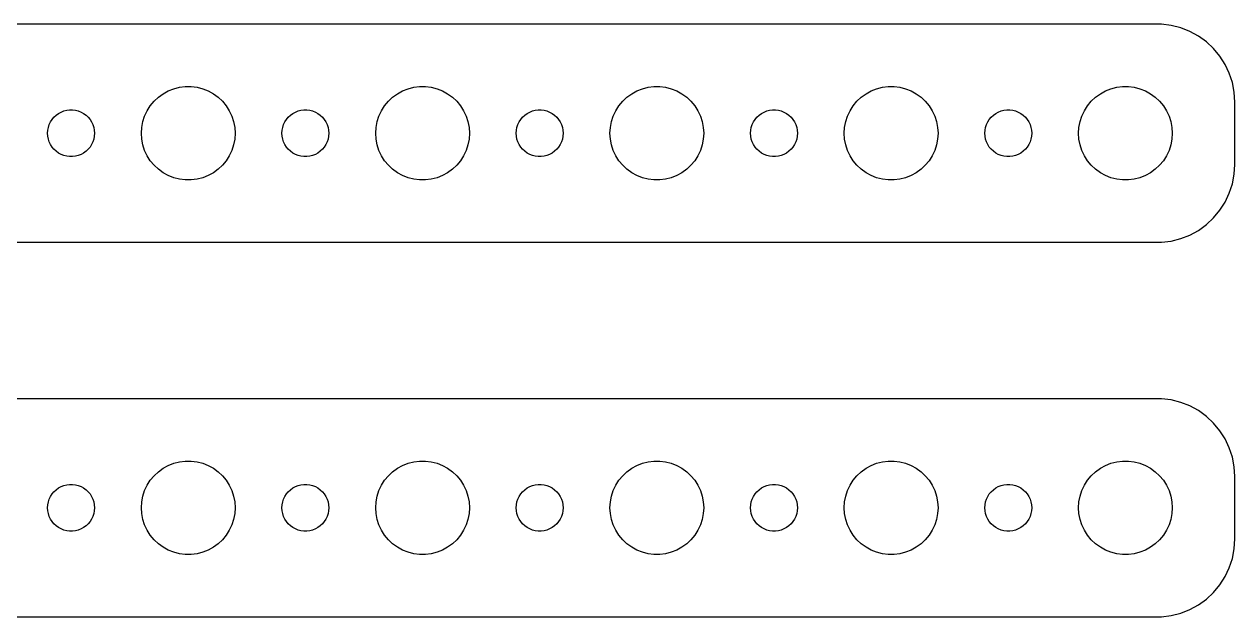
# Model space of a CAD drawing. Header units: metres. Extents: x -150 to 150, y 17 to 55.
# Drawn here: x 72 to 149.5, y 17 to 55 of the extents above; entities that cross this region are included whole.
import ezdxf

# ---------------------------------------------------------------- set-up
doc = ezdxf.new("R2010")
doc.units = ezdxf.units.M

msp = doc.modelspace()

# ---------------------------------------------------------------- linework, layer by layer
for p, q in [((144.814, 54.9901), (-144.814, 54.9901)), ((145.437, 54.9114), (144.814, 54.9901)), ((146.045, 54.7553), (145.437, 54.9114)), ((146.629, 54.5241), (146.045, 54.7553)), ((147.179, 54.2216), (146.629, 54.5241)), ((147.687, 53.8526), (147.179, 54.2216)), ((148.145, 53.4227), (147.687, 53.8526)), ((148.545, 52.9389), (148.145, 53.4227)), ((148.882, 52.4088), (148.545, 52.9389)), ((149.149, 51.8406), (148.882, 52.4088)), ((149.343, 51.2434), (149.149, 51.8406)), ((149.461, 50.6267), (149.343, 51.2434)), ((80.5877, 50.3115), (80.8925, 50.533)), ((80.8925, 50.533), (81.2227, 50.7145)), ((81.2227, 50.7145), (81.573, 50.8532)), ((81.573, 50.8532), (81.9379, 50.9469)), ((81.9379, 50.9469), (82.3116, 50.9941)), ((82.3116, 50.9941), (82.6884, 50.9941)), ((82.6884, 50.9941), (83.0621, 50.9469)), ((83.0621, 50.9469), (83.427, 50.8532)), ((83.427, 50.8532), (83.7773, 50.7145)), ((83.7773, 50.7145), (84.1075, 50.533)), ((84.1075, 50.533), (84.4123, 50.3115)), ((95.5877, 50.3115), (95.8925, 50.533)), ((95.8925, 50.533), (96.2227, 50.7145)), ((96.2227, 50.7145), (96.573, 50.8532)), ((96.573, 50.8532), (96.9379, 50.9469)), ((96.9379, 50.9469), (97.3116, 50.9941)), ((97.3116, 50.9941), (97.6884, 50.9941)), ((97.6884, 50.9941), (98.0621, 50.9469)), ((98.0621, 50.9469), (98.427, 50.8532)), ((98.427, 50.8532), (98.7773, 50.7145)), ((98.7773, 50.7145), (99.1075, 50.533)), ((99.1075, 50.533), (99.4123, 50.3115)), ((110.588, 50.3115), (110.893, 50.533)), ((110.893, 50.533), (111.223, 50.7145)), ((111.223, 50.7145), (111.573, 50.8532)), ((111.573, 50.8532), (111.938, 50.9469)), ((111.938, 50.9469), (112.312, 50.9941)), ((112.312, 50.9941), (112.688, 50.9941)), ((112.688, 50.9941), (113.062, 50.9469)), ((113.062, 50.9469), (113.427, 50.8532)), ((113.427, 50.8532), (113.777, 50.7145)), ((113.777, 50.7145), (114.107, 50.533)), ((114.107, 50.533), (114.412, 50.3115)), ((125.588, 50.3115), (125.893, 50.533)), ((125.893, 50.533), (126.223, 50.7145)), ((126.223, 50.7145), (126.573, 50.8532)), ((126.573, 50.8532), (126.938, 50.9469)), ((126.938, 50.9469), (127.312, 50.9941)), ((127.312, 50.9941), (127.688, 50.9941)), ((127.688, 50.9941), (128.062, 50.9469)), ((128.062, 50.9469), (128.427, 50.8532)), ((128.427, 50.8532), (128.777, 50.7145)), ((128.777, 50.7145), (129.107, 50.533)), ((129.107, 50.533), (129.412, 50.3115)), ((140.588, 50.3115), (140.893, 50.533)), ((140.893, 50.533), (141.223, 50.7145)), ((141.223, 50.7145), (141.573, 50.8532)), ((141.573, 50.8532), (141.938, 50.9469)), ((141.938, 50.9469), (142.312, 50.9941)), ((142.312, 50.9941), (142.688, 50.9941)), ((142.688, 50.9941), (143.062, 50.9469)), ((143.062, 50.9469), (143.427, 50.8532)), ((143.427, 50.8532), (143.777, 50.7145)), ((143.777, 50.7145), (144.107, 50.533)), ((144.107, 50.533), (144.412, 50.3115)), ((149.5, 50), (149.461, 50.6267)), ((79.8711, 49.4453), (80.073, 49.7634)), ((80.073, 49.7634), (80.3131, 50.0536)), ((80.3131, 50.0536), (80.5877, 50.3115)), ((84.4123, 50.3115), (84.6869, 50.0536)), ((84.6869, 50.0536), (84.927, 49.7634)), ((84.927, 49.7634), (85.1289, 49.4453)), ((94.8711, 49.4453), (95.073, 49.7634)), ((95.073, 49.7634), (95.3131, 50.0536)), ((95.3131, 50.0536), (95.5877, 50.3115)), ((99.4123, 50.3115), (99.6869, 50.0536)), ((99.6869, 50.0536), (99.927, 49.7634)), ((99.927, 49.7634), (100.129, 49.4453)), ((109.871, 49.4453), (110.073, 49.7634)), ((110.073, 49.7634), (110.313, 50.0536)), ((110.313, 50.0536), (110.588, 50.3115)), ((114.412, 50.3115), (114.687, 50.0536)), ((114.687, 50.0536), (114.927, 49.7634)), ((114.927, 49.7634), (115.129, 49.4453)), ((124.871, 49.4453), (125.073, 49.7634)), ((125.073, 49.7634), (125.313, 50.0536)), ((125.313, 50.0536), (125.588, 50.3115)), ((129.412, 50.3115), (129.687, 50.0536)), ((129.687, 50.0536), (129.927, 49.7634)), ((129.927, 49.7634), (130.129, 49.4453)), ((139.871, 49.4453), (140.073, 49.7634)), ((140.073, 49.7634), (140.313, 50.0536)), ((140.313, 50.0536), (140.588, 50.3115)), ((144.412, 50.3115), (144.687, 50.0536)), ((144.687, 50.0536), (144.927, 49.7634)), ((144.927, 49.7634), (145.129, 49.4453)), ((149.5, 46), (149.5, 50)), ((73.6855, 48.7226), (73.7865, 48.8817)), ((73.7865, 48.8817), (73.9065, 49.0268)), ((73.9065, 49.0268), (74.0439, 49.1558)), ((74.0439, 49.1558), (74.1963, 49.2665)), ((74.1963, 49.2665), (74.3613, 49.3572)), ((74.3613, 49.3572), (74.5365, 49.4266)), ((74.5365, 49.4266), (74.7189, 49.4734)), ((74.7189, 49.4734), (74.9058, 49.497)), ((74.9058, 49.497), (75.0942, 49.497)), ((75.0942, 49.497), (75.2811, 49.4734)), ((75.2811, 49.4734), (75.4635, 49.4266)), ((75.4635, 49.4266), (75.6387, 49.3572)), ((75.6387, 49.3572), (75.8037, 49.2665)), ((75.8037, 49.2665), (75.9561, 49.1558)), ((75.9561, 49.1558), (76.0934, 49.0268)), ((76.0934, 49.0268), (76.2135, 48.8817)), ((76.2135, 48.8817), (76.3145, 48.7226)), ((79.5943, 48.7461), (79.7107, 49.1044)), ((79.7107, 49.1044), (79.8711, 49.4453)), ((85.1289, 49.4453), (85.2893, 49.1044)), ((85.2893, 49.1044), (85.4057, 48.7461)), ((88.6855, 48.7226), (88.7865, 48.8817)), ((88.7865, 48.8817), (88.9065, 49.0268)), ((88.9065, 49.0268), (89.0439, 49.1558)), ((89.0439, 49.1558), (89.1963, 49.2665)), ((89.1963, 49.2665), (89.3613, 49.3572)), ((89.3613, 49.3572), (89.5365, 49.4266)), ((89.5365, 49.4266), (89.7189, 49.4734)), ((89.7189, 49.4734), (89.9058, 49.497)), ((89.9058, 49.497), (90.0942, 49.497)), ((90.0942, 49.497), (90.2811, 49.4734)), ((90.2811, 49.4734), (90.4635, 49.4266)), ((90.4635, 49.4266), (90.6387, 49.3572)), ((90.6387, 49.3572), (90.8037, 49.2665)), ((90.8037, 49.2665), (90.9561, 49.1558)), ((90.9561, 49.1558), (91.0934, 49.0268)), ((91.0934, 49.0268), (91.2135, 48.8817)), ((91.2135, 48.8817), (91.3145, 48.7226)), ((94.5943, 48.7461), (94.7107, 49.1044)), ((94.7107, 49.1044), (94.8711, 49.4453)), ((100.129, 49.4453), (100.289, 49.1044)), ((100.289, 49.1044), (100.406, 48.7461)), ((103.686, 48.7226), (103.786, 48.8817)), ((103.786, 48.8817), (103.907, 49.0268)), ((103.907, 49.0268), (104.044, 49.1558)), ((104.044, 49.1558), (104.196, 49.2665)), ((104.196, 49.2665), (104.361, 49.3572)), ((104.361, 49.3572), (104.536, 49.4266)), ((104.536, 49.4266), (104.719, 49.4734)), ((104.719, 49.4734), (104.906, 49.497)), ((104.906, 49.497), (105.094, 49.497)), ((105.094, 49.497), (105.281, 49.4734)), ((105.281, 49.4734), (105.464, 49.4266)), ((105.464, 49.4266), (105.639, 49.3572)), ((105.639, 49.3572), (105.804, 49.2665)), ((105.804, 49.2665), (105.956, 49.1558)), ((105.956, 49.1558), (106.093, 49.0268)), ((106.093, 49.0268), (106.214, 48.8817)), ((106.214, 48.8817), (106.314, 48.7226)), ((109.594, 48.7461), (109.711, 49.1044)), ((109.711, 49.1044), (109.871, 49.4453)), ((115.129, 49.4453), (115.289, 49.1044)), ((115.289, 49.1044), (115.406, 48.7461)), ((118.686, 48.7226), (118.786, 48.8817)), ((118.786, 48.8817), (118.907, 49.0268)), ((118.907, 49.0268), (119.044, 49.1558)), ((119.044, 49.1558), (119.196, 49.2665)), ((119.196, 49.2665), (119.361, 49.3572)), ((119.361, 49.3572), (119.536, 49.4266)), ((119.536, 49.4266), (119.719, 49.4734)), ((119.719, 49.4734), (119.906, 49.497)), ((119.906, 49.497), (120.094, 49.497)), ((120.094, 49.497), (120.281, 49.4734)), ((120.281, 49.4734), (120.464, 49.4266)), ((120.464, 49.4266), (120.639, 49.3572)), ((120.639, 49.3572), (120.804, 49.2665)), ((120.804, 49.2665), (120.956, 49.1558)), ((120.956, 49.1558), (121.093, 49.0268)), ((121.093, 49.0268), (121.214, 48.8817)), ((121.214, 48.8817), (121.314, 48.7226)), ((124.594, 48.7461), (124.711, 49.1044)), ((124.711, 49.1044), (124.871, 49.4453)), ((130.129, 49.4453), (130.289, 49.1044)), ((130.289, 49.1044), (130.406, 48.7461)), ((133.686, 48.7226), (133.786, 48.8817)), ((133.786, 48.8817), (133.907, 49.0268)), ((133.907, 49.0268), (134.044, 49.1558)), ((134.044, 49.1558), (134.196, 49.2665)), ((134.196, 49.2665), (134.361, 49.3572)), ((134.361, 49.3572), (134.536, 49.4266)), ((134.536, 49.4266), (134.719, 49.4734)), ((134.719, 49.4734), (134.906, 49.497)), ((134.906, 49.497), (135.094, 49.497)), ((135.094, 49.497), (135.281, 49.4734)), ((135.281, 49.4734), (135.464, 49.4266)), ((135.464, 49.4266), (135.639, 49.3572)), ((135.639, 49.3572), (135.804, 49.2665)), ((135.804, 49.2665), (135.956, 49.1558)), ((135.956, 49.1558), (136.093, 49.0268)), ((136.093, 49.0268), (136.214, 48.8817)), ((136.214, 48.8817), (136.314, 48.7226)), ((139.594, 48.7461), (139.711, 49.1044)), ((139.711, 49.1044), (139.871, 49.4453)), ((145.129, 49.4453), (145.289, 49.1044)), ((145.289, 49.1044), (145.406, 48.7461)), ((73.5, 48), (73.5118, 48.188)), ((73.5118, 48.188), (73.5471, 48.373)), ((73.5471, 48.373), (73.6053, 48.5522)), ((73.6053, 48.5522), (73.6855, 48.7226)), ((76.3145, 48.7226), (76.3947, 48.5522)), ((76.3947, 48.5522), (76.4529, 48.373)), ((76.4529, 48.373), (76.4882, 48.188)), ((76.4882, 48.188), (76.5, 48)), ((79.5, 48), (79.5237, 48.376)), ((79.5237, 48.376), (79.5943, 48.7461)), ((85.4057, 48.7461), (85.4763, 48.376)), ((85.4763, 48.376), (85.5, 48)), ((88.5, 48), (88.5118, 48.188)), ((88.5118, 48.188), (88.5471, 48.373)), ((88.5471, 48.373), (88.6053, 48.5522)), ((88.6053, 48.5522), (88.6855, 48.7226)), ((91.3145, 48.7226), (91.3947, 48.5522)), ((91.3947, 48.5522), (91.4529, 48.373)), ((91.4529, 48.373), (91.4882, 48.188)), ((91.4882, 48.188), (91.5, 48)), ((94.5, 48), (94.5237, 48.376)), ((94.5237, 48.376), (94.5943, 48.7461)), ((100.406, 48.7461), (100.476, 48.376)), ((100.476, 48.376), (100.5, 48)), ((103.5, 48), (103.512, 48.188)), ((103.512, 48.188), (103.547, 48.373)), ((103.547, 48.373), (103.605, 48.5522)), ((103.605, 48.5522), (103.686, 48.7226)), ((106.314, 48.7226), (106.395, 48.5522)), ((106.395, 48.5522), (106.453, 48.373)), ((106.453, 48.373), (106.488, 48.188)), ((106.488, 48.188), (106.5, 48)), ((109.5, 48), (109.524, 48.376)), ((109.524, 48.376), (109.594, 48.7461)), ((115.406, 48.7461), (115.476, 48.376)), ((115.476, 48.376), (115.5, 48)), ((118.5, 48), (118.512, 48.188)), ((118.512, 48.188), (118.547, 48.373)), ((118.547, 48.373), (118.605, 48.5522)), ((118.605, 48.5522), (118.686, 48.7226)), ((121.314, 48.7226), (121.395, 48.5522)), ((121.395, 48.5522), (121.453, 48.373)), ((121.453, 48.373), (121.488, 48.188)), ((121.488, 48.188), (121.5, 48)), ((124.5, 48), (124.524, 48.376)), ((124.524, 48.376), (124.594, 48.7461)), ((130.406, 48.7461), (130.476, 48.376)), ((130.476, 48.376), (130.5, 48)), ((133.5, 48), (133.512, 48.188)), ((133.512, 48.188), (133.547, 48.373)), ((133.547, 48.373), (133.605, 48.5522)), ((133.605, 48.5522), (133.686, 48.7226)), ((136.314, 48.7226), (136.395, 48.5522)), ((136.395, 48.5522), (136.453, 48.373)), ((136.453, 48.373), (136.488, 48.188)), ((136.488, 48.188), (136.5, 48)), ((139.5, 48), (139.524, 48.376)), ((139.524, 48.376), (139.594, 48.7461)), ((145.406, 48.7461), (145.476, 48.376)), ((145.476, 48.376), (145.5, 48)), ((73.5118, 47.812), (73.5, 48)), ((73.5471, 47.627), (73.5118, 47.812)), ((73.6053, 47.4478), (73.5471, 47.627)), ((73.6855, 47.2774), (73.6053, 47.4478)), ((73.7865, 47.1183), (73.6855, 47.2774)), ((76.3145, 47.2774), (76.2135, 47.1183)), ((76.3947, 47.4478), (76.3145, 47.2774)), ((76.4529, 47.627), (76.3947, 47.4478)), ((76.4882, 47.812), (76.4529, 47.627)), ((76.5, 48), (76.4882, 47.812)), ((79.5237, 47.624), (79.5, 48)), ((79.5943, 47.2539), (79.5237, 47.624)), ((85.4763, 47.624), (85.4057, 47.2539)), ((85.5, 48), (85.4763, 47.624)), ((88.5118, 47.812), (88.5, 48)), ((88.5471, 47.627), (88.5118, 47.812)), ((88.6053, 47.4478), (88.5471, 47.627)), ((88.6855, 47.2774), (88.6053, 47.4478)), ((88.7865, 47.1183), (88.6855, 47.2774)), ((91.3145, 47.2774), (91.2135, 47.1183)), ((91.3947, 47.4478), (91.3145, 47.2774)), ((91.4529, 47.627), (91.3947, 47.4478)), ((91.4882, 47.812), (91.4529, 47.627)), ((91.5, 48), (91.4882, 47.812)), ((94.5237, 47.624), (94.5, 48)), ((94.5943, 47.2539), (94.5237, 47.624)), ((100.476, 47.624), (100.406, 47.2539)), ((100.5, 48), (100.476, 47.624)), ((103.512, 47.812), (103.5, 48)), ((103.547, 47.627), (103.512, 47.812)), ((103.605, 47.4478), (103.547, 47.627)), ((103.686, 47.2774), (103.605, 47.4478)), ((103.786, 47.1183), (103.686, 47.2774)), ((106.314, 47.2774), (106.214, 47.1183)), ((106.395, 47.4478), (106.314, 47.2774)), ((106.453, 47.627), (106.395, 47.4478)), ((106.488, 47.812), (106.453, 47.627)), ((106.5, 48), (106.488, 47.812)), ((109.524, 47.624), (109.5, 48)), ((109.594, 47.2539), (109.524, 47.624)), ((115.476, 47.624), (115.406, 47.2539)), ((115.5, 48), (115.476, 47.624)), ((118.512, 47.812), (118.5, 48)), ((118.547, 47.627), (118.512, 47.812)), ((118.605, 47.4478), (118.547, 47.627)), ((118.686, 47.2774), (118.605, 47.4478)), ((118.786, 47.1183), (118.686, 47.2774)), ((121.314, 47.2774), (121.214, 47.1183)), ((121.395, 47.4478), (121.314, 47.2774)), ((121.453, 47.627), (121.395, 47.4478)), ((121.488, 47.812), (121.453, 47.627)), ((121.5, 48), (121.488, 47.812)), ((124.524, 47.624), (124.5, 48)), ((124.594, 47.2539), (124.524, 47.624)), ((130.476, 47.624), (130.406, 47.2539)), ((130.5, 48), (130.476, 47.624)), ((133.512, 47.812), (133.5, 48)), ((133.547, 47.627), (133.512, 47.812)), ((133.605, 47.4478), (133.547, 47.627)), ((133.686, 47.2774), (133.605, 47.4478)), ((133.786, 47.1183), (133.686, 47.2774)), ((136.314, 47.2774), (136.214, 47.1183)), ((136.395, 47.4478), (136.314, 47.2774)), ((136.453, 47.627), (136.395, 47.4478)), ((136.488, 47.812), (136.453, 47.627)), ((136.5, 48), (136.488, 47.812)), ((139.524, 47.624), (139.5, 48)), ((139.594, 47.2539), (139.524, 47.624)), ((145.476, 47.624), (145.406, 47.2539)), ((145.5, 48), (145.476, 47.624)), ((73.9065, 46.9732), (73.7865, 47.1183)), ((74.0439, 46.8442), (73.9065, 46.9732)), ((74.1963, 46.7335), (74.0439, 46.8442)), ((74.3613, 46.6428), (74.1963, 46.7335)), ((74.5365, 46.5734), (74.3613, 46.6428)), ((74.7189, 46.5266), (74.5365, 46.5734)), ((74.9058, 46.503), (74.7189, 46.5266)), ((75.0942, 46.503), (74.9058, 46.503)), ((75.2811, 46.5266), (75.0942, 46.503)), ((75.4635, 46.5734), (75.2811, 46.5266)), ((75.6387, 46.6428), (75.4635, 46.5734)), ((75.8037, 46.7335), (75.6387, 46.6428)), ((75.9561, 46.8442), (75.8037, 46.7335)), ((76.0934, 46.9732), (75.9561, 46.8442)), ((76.2135, 47.1183), (76.0934, 46.9732)), ((79.7107, 46.8956), (79.5943, 47.2539)), ((79.8711, 46.5547), (79.7107, 46.8956)), ((80.073, 46.2366), (79.8711, 46.5547)), ((85.1289, 46.5547), (84.927, 46.2366)), ((85.2893, 46.8956), (85.1289, 46.5547)), ((85.4057, 47.2539), (85.2893, 46.8956)), ((88.9065, 46.9732), (88.7865, 47.1183)), ((89.0439, 46.8442), (88.9065, 46.9732)), ((89.1963, 46.7335), (89.0439, 46.8442)), ((89.3613, 46.6428), (89.1963, 46.7335)), ((89.5365, 46.5734), (89.3613, 46.6428)), ((89.7189, 46.5266), (89.5365, 46.5734)), ((89.9058, 46.503), (89.7189, 46.5266)), ((90.0942, 46.503), (89.9058, 46.503)), ((90.2811, 46.5266), (90.0942, 46.503)), ((90.4635, 46.5734), (90.2811, 46.5266)), ((90.6387, 46.6428), (90.4635, 46.5734)), ((90.8037, 46.7335), (90.6387, 46.6428)), ((90.9561, 46.8442), (90.8037, 46.7335)), ((91.0934, 46.9732), (90.9561, 46.8442)), ((91.2135, 47.1183), (91.0934, 46.9732)), ((94.7107, 46.8956), (94.5943, 47.2539)), ((94.8711, 46.5547), (94.7107, 46.8956)), ((95.073, 46.2366), (94.8711, 46.5547)), ((100.129, 46.5547), (99.927, 46.2366)), ((100.289, 46.8956), (100.129, 46.5547)), ((100.406, 47.2539), (100.289, 46.8956)), ((103.907, 46.9732), (103.786, 47.1183)), ((104.044, 46.8442), (103.907, 46.9732)), ((104.196, 46.7335), (104.044, 46.8442)), ((104.361, 46.6428), (104.196, 46.7335)), ((104.536, 46.5734), (104.361, 46.6428)), ((104.719, 46.5266), (104.536, 46.5734)), ((104.906, 46.503), (104.719, 46.5266)), ((105.094, 46.503), (104.906, 46.503)), ((105.281, 46.5266), (105.094, 46.503)), ((105.464, 46.5734), (105.281, 46.5266)), ((105.639, 46.6428), (105.464, 46.5734)), ((105.804, 46.7335), (105.639, 46.6428)), ((105.956, 46.8442), (105.804, 46.7335)), ((106.093, 46.9732), (105.956, 46.8442)), ((106.214, 47.1183), (106.093, 46.9732)), ((109.711, 46.8956), (109.594, 47.2539)), ((109.871, 46.5547), (109.711, 46.8956)), ((110.073, 46.2366), (109.871, 46.5547)), ((115.129, 46.5547), (114.927, 46.2366)), ((115.289, 46.8956), (115.129, 46.5547)), ((115.406, 47.2539), (115.289, 46.8956)), ((118.907, 46.9732), (118.786, 47.1183)), ((119.044, 46.8442), (118.907, 46.9732)), ((119.196, 46.7335), (119.044, 46.8442)), ((119.361, 46.6428), (119.196, 46.7335)), ((119.536, 46.5734), (119.361, 46.6428)), ((119.719, 46.5266), (119.536, 46.5734)), ((119.906, 46.503), (119.719, 46.5266)), ((120.094, 46.503), (119.906, 46.503)), ((120.281, 46.5266), (120.094, 46.503)), ((120.464, 46.5734), (120.281, 46.5266)), ((120.639, 46.6428), (120.464, 46.5734)), ((120.804, 46.7335), (120.639, 46.6428)), ((120.956, 46.8442), (120.804, 46.7335)), ((121.093, 46.9732), (120.956, 46.8442)), ((121.214, 47.1183), (121.093, 46.9732)), ((124.711, 46.8956), (124.594, 47.2539)), ((124.871, 46.5547), (124.711, 46.8956)), ((125.073, 46.2366), (124.871, 46.5547)), ((130.129, 46.5547), (129.927, 46.2366)), ((130.289, 46.8956), (130.129, 46.5547)), ((130.406, 47.2539), (130.289, 46.8956)), ((133.907, 46.9732), (133.786, 47.1183)), ((134.044, 46.8442), (133.907, 46.9732)), ((134.196, 46.7335), (134.044, 46.8442)), ((134.361, 46.6428), (134.196, 46.7335)), ((134.536, 46.5734), (134.361, 46.6428)), ((134.719, 46.5266), (134.536, 46.5734)), ((134.906, 46.503), (134.719, 46.5266)), ((135.094, 46.503), (134.906, 46.503)), ((135.281, 46.5266), (135.094, 46.503)), ((135.464, 46.5734), (135.281, 46.5266)), ((135.639, 46.6428), (135.464, 46.5734)), ((135.804, 46.7335), (135.639, 46.6428)), ((135.956, 46.8442), (135.804, 46.7335)), ((136.093, 46.9732), (135.956, 46.8442)), ((136.214, 47.1183), (136.093, 46.9732)), ((139.711, 46.8956), (139.594, 47.2539)), ((139.871, 46.5547), (139.711, 46.8956)), ((140.073, 46.2366), (139.871, 46.5547)), ((145.129, 46.5547), (144.927, 46.2366)), ((145.289, 46.8956), (145.129, 46.5547)), ((145.406, 47.2539), (145.289, 46.8956)), ((80.3131, 45.9464), (80.073, 46.2366)), ((80.5877, 45.6885), (80.3131, 45.9464)), ((84.6869, 45.9464), (84.4123, 45.6885)), ((84.927, 46.2366), (84.6869, 45.9464)), ((95.3131, 45.9464), (95.073, 46.2366)), ((95.5877, 45.6885), (95.3131, 45.9464)), ((99.6869, 45.9464), (99.4123, 45.6885)), ((99.927, 46.2366), (99.6869, 45.9464)), ((110.313, 45.9464), (110.073, 46.2366)), ((110.588, 45.6885), (110.313, 45.9464)), ((114.687, 45.9464), (114.412, 45.6885)), ((114.927, 46.2366), (114.687, 45.9464)), ((125.313, 45.9464), (125.073, 46.2366)), ((125.588, 45.6885), (125.313, 45.9464)), ((129.687, 45.9464), (129.412, 45.6885)), ((129.927, 46.2366), (129.687, 45.9464)), ((140.313, 45.9464), (140.073, 46.2366)), ((140.588, 45.6885), (140.313, 45.9464)), ((144.687, 45.9464), (144.412, 45.6885)), ((144.927, 46.2366), (144.687, 45.9464)), ((149.461, 45.3733), (149.5, 46)), ((80.8925, 45.467), (80.5877, 45.6885)), ((81.2227, 45.2855), (80.8925, 45.467)), ((81.573, 45.1468), (81.2227, 45.2855)), ((81.9379, 45.0531), (81.573, 45.1468)), ((82.3116, 45.0059), (81.9379, 45.0531)), ((82.6884, 45.0059), (82.3116, 45.0059)), ((83.0621, 45.0531), (82.6884, 45.0059)), ((83.427, 45.1468), (83.0621, 45.0531)), ((83.7773, 45.2855), (83.427, 45.1468)), ((84.1075, 45.467), (83.7773, 45.2855)), ((84.4123, 45.6885), (84.1075, 45.467)), ((95.8925, 45.467), (95.5877, 45.6885)), ((96.2227, 45.2855), (95.8925, 45.467)), ((96.573, 45.1468), (96.2227, 45.2855)), ((96.9379, 45.0531), (96.573, 45.1468)), ((97.3116, 45.0059), (96.9379, 45.0531)), ((97.6884, 45.0059), (97.3116, 45.0059)), ((98.0621, 45.0531), (97.6884, 45.0059)), ((98.427, 45.1468), (98.0621, 45.0531)), ((98.7773, 45.2855), (98.427, 45.1468)), ((99.1075, 45.467), (98.7773, 45.2855)), ((99.4123, 45.6885), (99.1075, 45.467)), ((110.893, 45.467), (110.588, 45.6885)), ((111.223, 45.2855), (110.893, 45.467)), ((111.573, 45.1468), (111.223, 45.2855)), ((111.938, 45.0531), (111.573, 45.1468)), ((112.312, 45.0059), (111.938, 45.0531)), ((112.688, 45.0059), (112.312, 45.0059)), ((113.062, 45.0531), (112.688, 45.0059)), ((113.427, 45.1468), (113.062, 45.0531)), ((113.777, 45.2855), (113.427, 45.1468)), ((114.107, 45.467), (113.777, 45.2855)), ((114.412, 45.6885), (114.107, 45.467)), ((125.893, 45.467), (125.588, 45.6885)), ((126.223, 45.2855), (125.893, 45.467)), ((126.573, 45.1468), (126.223, 45.2855)), ((126.938, 45.0531), (126.573, 45.1468)), ((127.312, 45.0059), (126.938, 45.0531)), ((127.688, 45.0059), (127.312, 45.0059)), ((128.062, 45.0531), (127.688, 45.0059)), ((128.427, 45.1468), (128.062, 45.0531)), ((128.777, 45.2855), (128.427, 45.1468)), ((129.107, 45.467), (128.777, 45.2855)), ((129.412, 45.6885), (129.107, 45.467)), ((140.893, 45.467), (140.588, 45.6885)), ((141.223, 45.2855), (140.893, 45.467)), ((141.573, 45.1468), (141.223, 45.2855)), ((141.938, 45.0531), (141.573, 45.1468)), ((142.312, 45.0059), (141.938, 45.0531)), ((142.688, 45.0059), (142.312, 45.0059)), ((143.062, 45.0531), (142.688, 45.0059)), ((143.427, 45.1468), (143.062, 45.0531)), ((143.777, 45.2855), (143.427, 45.1468)), ((144.107, 45.467), (143.777, 45.2855)), ((144.412, 45.6885), (144.107, 45.467)), ((149.343, 44.7566), (149.461, 45.3733)), ((149.149, 44.1594), (149.343, 44.7566)), ((148.545, 43.0611), (148.882, 43.5912)), ((148.882, 43.5912), (149.149, 44.1594)), ((148.145, 42.5773), (148.545, 43.0611)), ((147.179, 41.7784), (147.687, 42.1474)), ((147.687, 42.1474), (148.145, 42.5773)), ((144.814, 41.0099), (145.437, 41.0886)), ((145.437, 41.0886), (146.045, 41.2447)), ((146.045, 41.2447), (146.629, 41.4759)), ((146.629, 41.4759), (147.179, 41.7784)), ((-144.814, 41.0099), (144.814, 41.0099)), ((144.814, 30.9901), (-144.814, 30.9901)), ((145.437, 30.9114), (144.814, 30.9901)), ((146.045, 30.7553), (145.437, 30.9114)), ((146.629, 30.5241), (146.045, 30.7553)), ((147.179, 30.2216), (146.629, 30.5241)), ((147.687, 29.8526), (147.179, 30.2216)), ((148.145, 29.4227), (147.687, 29.8526)), ((148.545, 28.9389), (148.145, 29.4227)), ((148.882, 28.4088), (148.545, 28.9389)), ((149.149, 27.8406), (148.882, 28.4088)), ((149.343, 27.2434), (149.149, 27.8406)), ((149.461, 26.6267), (149.343, 27.2434)), ((80.5877, 26.3115), (80.8925, 26.533)), ((80.8925, 26.533), (81.2227, 26.7145)), ((81.2227, 26.7145), (81.573, 26.8532)), ((81.573, 26.8532), (81.9379, 26.9469)), ((81.9379, 26.9469), (82.3116, 26.9941)), ((82.3116, 26.9941), (82.6884, 26.9941)), ((82.6884, 26.9941), (83.0621, 26.9469)), ((83.0621, 26.9469), (83.427, 26.8532)), ((83.427, 26.8532), (83.7773, 26.7145)), ((83.7773, 26.7145), (84.1075, 26.533)), ((84.1075, 26.533), (84.4123, 26.3115)), ((95.5877, 26.3115), (95.8925, 26.533)), ((95.8925, 26.533), (96.2227, 26.7145)), ((96.2227, 26.7145), (96.573, 26.8532)), ((96.573, 26.8532), (96.9379, 26.9469)), ((96.9379, 26.9469), (97.3116, 26.9941)), ((97.3116, 26.9941), (97.6884, 26.9941)), ((97.6884, 26.9941), (98.0621, 26.9469)), ((98.0621, 26.9469), (98.427, 26.8532)), ((98.427, 26.8532), (98.7773, 26.7145)), ((98.7773, 26.7145), (99.1075, 26.533)), ((99.1075, 26.533), (99.4123, 26.3115)), ((110.588, 26.3115), (110.893, 26.533)), ((110.893, 26.533), (111.223, 26.7145)), ((111.223, 26.7145), (111.573, 26.8532)), ((111.573, 26.8532), (111.938, 26.9469)), ((111.938, 26.9469), (112.312, 26.9941)), ((112.312, 26.9941), (112.688, 26.9941)), ((112.688, 26.9941), (113.062, 26.9469)), ((113.062, 26.9469), (113.427, 26.8532)), ((113.427, 26.8532), (113.777, 26.7145)), ((113.777, 26.7145), (114.107, 26.533)), ((114.107, 26.533), (114.412, 26.3115)), ((125.588, 26.3115), (125.893, 26.533)), ((125.893, 26.533), (126.223, 26.7145)), ((126.223, 26.7145), (126.573, 26.8532)), ((126.573, 26.8532), (126.938, 26.9469)), ((126.938, 26.9469), (127.312, 26.9941)), ((127.312, 26.9941), (127.688, 26.9941)), ((127.688, 26.9941), (128.062, 26.9469)), ((128.062, 26.9469), (128.427, 26.8532)), ((128.427, 26.8532), (128.777, 26.7145)), ((128.777, 26.7145), (129.107, 26.533)), ((129.107, 26.533), (129.412, 26.3115)), ((140.588, 26.3115), (140.893, 26.533)), ((140.893, 26.533), (141.223, 26.7145)), ((141.223, 26.7145), (141.573, 26.8532)), ((141.573, 26.8532), (141.938, 26.9469)), ((141.938, 26.9469), (142.312, 26.9941)), ((142.312, 26.9941), (142.688, 26.9941)), ((142.688, 26.9941), (143.062, 26.9469)), ((143.062, 26.9469), (143.427, 26.8532)), ((143.427, 26.8532), (143.777, 26.7145)), ((143.777, 26.7145), (144.107, 26.533)), ((144.107, 26.533), (144.412, 26.3115)), ((149.5, 26), (149.461, 26.6267)), ((79.8711, 25.4453), (80.073, 25.7634)), ((80.073, 25.7634), (80.3131, 26.0536)), ((80.3131, 26.0536), (80.5877, 26.3115)), ((84.4123, 26.3115), (84.6869, 26.0536)), ((84.6869, 26.0536), (84.927, 25.7634)), ((84.927, 25.7634), (85.1289, 25.4453)), ((94.8711, 25.4453), (95.073, 25.7634)), ((95.073, 25.7634), (95.3131, 26.0536)), ((95.3131, 26.0536), (95.5877, 26.3115)), ((99.4123, 26.3115), (99.6869, 26.0536)), ((99.6869, 26.0536), (99.927, 25.7634)), ((99.927, 25.7634), (100.129, 25.4453)), ((109.871, 25.4453), (110.073, 25.7634)), ((110.073, 25.7634), (110.313, 26.0536)), ((110.313, 26.0536), (110.588, 26.3115)), ((114.412, 26.3115), (114.687, 26.0536)), ((114.687, 26.0536), (114.927, 25.7634)), ((114.927, 25.7634), (115.129, 25.4453)), ((124.871, 25.4453), (125.073, 25.7634)), ((125.073, 25.7634), (125.313, 26.0536)), ((125.313, 26.0536), (125.588, 26.3115)), ((129.412, 26.3115), (129.687, 26.0536)), ((129.687, 26.0536), (129.927, 25.7634)), ((129.927, 25.7634), (130.129, 25.4453)), ((139.871, 25.4453), (140.073, 25.7634)), ((140.073, 25.7634), (140.313, 26.0536)), ((140.313, 26.0536), (140.588, 26.3115)), ((144.412, 26.3115), (144.687, 26.0536)), ((144.687, 26.0536), (144.927, 25.7634)), ((144.927, 25.7634), (145.129, 25.4453)), ((149.5, 22), (149.5, 26)), ((73.6855, 24.7226), (73.7865, 24.8817)), ((73.7865, 24.8817), (73.9065, 25.0268)), ((73.9065, 25.0268), (74.0439, 25.1558)), ((74.0439, 25.1558), (74.1963, 25.2665)), ((74.1963, 25.2665), (74.3613, 25.3572)), ((74.3613, 25.3572), (74.5365, 25.4266)), ((74.5365, 25.4266), (74.7189, 25.4734)), ((74.7189, 25.4734), (74.9058, 25.497)), ((74.9058, 25.497), (75.0942, 25.497)), ((75.0942, 25.497), (75.2811, 25.4734)), ((75.2811, 25.4734), (75.4635, 25.4266)), ((75.4635, 25.4266), (75.6387, 25.3572)), ((75.6387, 25.3572), (75.8037, 25.2665)), ((75.8037, 25.2665), (75.9561, 25.1558)), ((75.9561, 25.1558), (76.0934, 25.0268)), ((76.0934, 25.0268), (76.2135, 24.8817)), ((76.2135, 24.8817), (76.3145, 24.7226)), ((79.5943, 24.7461), (79.7107, 25.1044)), ((79.7107, 25.1044), (79.8711, 25.4453)), ((85.1289, 25.4453), (85.2893, 25.1044)), ((85.2893, 25.1044), (85.4057, 24.7461)), ((88.6855, 24.7226), (88.7865, 24.8817)), ((88.7865, 24.8817), (88.9065, 25.0268)), ((88.9065, 25.0268), (89.0439, 25.1558)), ((89.0439, 25.1558), (89.1963, 25.2665)), ((89.1963, 25.2665), (89.3613, 25.3572)), ((89.3613, 25.3572), (89.5365, 25.4266)), ((89.5365, 25.4266), (89.7189, 25.4734)), ((89.7189, 25.4734), (89.9058, 25.497)), ((89.9058, 25.497), (90.0942, 25.497)), ((90.0942, 25.497), (90.2811, 25.4734)), ((90.2811, 25.4734), (90.4635, 25.4266)), ((90.4635, 25.4266), (90.6387, 25.3572)), ((90.6387, 25.3572), (90.8037, 25.2665)), ((90.8037, 25.2665), (90.9561, 25.1558)), ((90.9561, 25.1558), (91.0934, 25.0268)), ((91.0934, 25.0268), (91.2135, 24.8817)), ((91.2135, 24.8817), (91.3145, 24.7226)), ((94.5943, 24.7461), (94.7107, 25.1044)), ((94.7107, 25.1044), (94.8711, 25.4453)), ((100.129, 25.4453), (100.289, 25.1044)), ((100.289, 25.1044), (100.406, 24.7461)), ((103.686, 24.7226), (103.786, 24.8817)), ((103.786, 24.8817), (103.907, 25.0268)), ((103.907, 25.0268), (104.044, 25.1558)), ((104.044, 25.1558), (104.196, 25.2665)), ((104.196, 25.2665), (104.361, 25.3572)), ((104.361, 25.3572), (104.536, 25.4266)), ((104.536, 25.4266), (104.719, 25.4734)), ((104.719, 25.4734), (104.906, 25.497)), ((104.906, 25.497), (105.094, 25.497)), ((105.094, 25.497), (105.281, 25.4734)), ((105.281, 25.4734), (105.464, 25.4266)), ((105.464, 25.4266), (105.639, 25.3572)), ((105.639, 25.3572), (105.804, 25.2665)), ((105.804, 25.2665), (105.956, 25.1558)), ((105.956, 25.1558), (106.093, 25.0268)), ((106.093, 25.0268), (106.214, 24.8817)), ((106.214, 24.8817), (106.314, 24.7226)), ((109.594, 24.7461), (109.711, 25.1044)), ((109.711, 25.1044), (109.871, 25.4453)), ((115.129, 25.4453), (115.289, 25.1044)), ((115.289, 25.1044), (115.406, 24.7461)), ((118.686, 24.7226), (118.786, 24.8817)), ((118.786, 24.8817), (118.907, 25.0268)), ((118.907, 25.0268), (119.044, 25.1558)), ((119.044, 25.1558), (119.196, 25.2665)), ((119.196, 25.2665), (119.361, 25.3572)), ((119.361, 25.3572), (119.536, 25.4266)), ((119.536, 25.4266), (119.719, 25.4734)), ((119.719, 25.4734), (119.906, 25.497)), ((119.906, 25.497), (120.094, 25.497)), ((120.094, 25.497), (120.281, 25.4734)), ((120.281, 25.4734), (120.464, 25.4266)), ((120.464, 25.4266), (120.639, 25.3572)), ((120.639, 25.3572), (120.804, 25.2665)), ((120.804, 25.2665), (120.956, 25.1558)), ((120.956, 25.1558), (121.093, 25.0268)), ((121.093, 25.0268), (121.214, 24.8817)), ((121.214, 24.8817), (121.314, 24.7226)), ((124.594, 24.7461), (124.711, 25.1044)), ((124.711, 25.1044), (124.871, 25.4453)), ((130.129, 25.4453), (130.289, 25.1044)), ((130.289, 25.1044), (130.406, 24.7461)), ((133.686, 24.7226), (133.786, 24.8817)), ((133.786, 24.8817), (133.907, 25.0268)), ((133.907, 25.0268), (134.044, 25.1558)), ((134.044, 25.1558), (134.196, 25.2665)), ((134.196, 25.2665), (134.361, 25.3572)), ((134.361, 25.3572), (134.536, 25.4266)), ((134.536, 25.4266), (134.719, 25.4734)), ((134.719, 25.4734), (134.906, 25.497)), ((134.906, 25.497), (135.094, 25.497)), ((135.094, 25.497), (135.281, 25.4734)), ((135.281, 25.4734), (135.464, 25.4266)), ((135.464, 25.4266), (135.639, 25.3572)), ((135.639, 25.3572), (135.804, 25.2665)), ((135.804, 25.2665), (135.956, 25.1558)), ((135.956, 25.1558), (136.093, 25.0268)), ((136.093, 25.0268), (136.214, 24.8817)), ((136.214, 24.8817), (136.314, 24.7226)), ((139.594, 24.7461), (139.711, 25.1044)), ((139.711, 25.1044), (139.871, 25.4453)), ((145.129, 25.4453), (145.289, 25.1044)), ((145.289, 25.1044), (145.406, 24.7461)), ((73.5, 24), (73.5118, 24.188)), ((73.5118, 24.188), (73.5471, 24.373)), ((73.5471, 24.373), (73.6053, 24.5522)), ((73.6053, 24.5522), (73.6855, 24.7226)), ((76.3145, 24.7226), (76.3947, 24.5522)), ((76.3947, 24.5522), (76.4529, 24.373)), ((76.4529, 24.373), (76.4882, 24.188)), ((76.4882, 24.188), (76.5, 24)), ((79.5, 24), (79.5237, 24.376)), ((79.5237, 24.376), (79.5943, 24.7461)), ((85.4057, 24.7461), (85.4763, 24.376)), ((85.4763, 24.376), (85.5, 24)), ((88.5, 24), (88.5118, 24.188)), ((88.5118, 24.188), (88.5471, 24.373)), ((88.5471, 24.373), (88.6053, 24.5522)), ((88.6053, 24.5522), (88.6855, 24.7226)), ((91.3145, 24.7226), (91.3947, 24.5522)), ((91.3947, 24.5522), (91.4529, 24.373)), ((91.4529, 24.373), (91.4882, 24.188)), ((91.4882, 24.188), (91.5, 24)), ((94.5, 24), (94.5237, 24.376)), ((94.5237, 24.376), (94.5943, 24.7461)), ((100.406, 24.7461), (100.476, 24.376)), ((100.476, 24.376), (100.5, 24)), ((103.5, 24), (103.512, 24.188)), ((103.512, 24.188), (103.547, 24.373)), ((103.547, 24.373), (103.605, 24.5522)), ((103.605, 24.5522), (103.686, 24.7226)), ((106.314, 24.7226), (106.395, 24.5522)), ((106.395, 24.5522), (106.453, 24.373)), ((106.453, 24.373), (106.488, 24.188)), ((106.488, 24.188), (106.5, 24)), ((109.5, 24), (109.524, 24.376)), ((109.524, 24.376), (109.594, 24.7461)), ((115.406, 24.7461), (115.476, 24.376)), ((115.476, 24.376), (115.5, 24)), ((118.5, 24), (118.512, 24.188)), ((118.512, 24.188), (118.547, 24.373)), ((118.547, 24.373), (118.605, 24.5522)), ((118.605, 24.5522), (118.686, 24.7226)), ((121.314, 24.7226), (121.395, 24.5522)), ((121.395, 24.5522), (121.453, 24.373)), ((121.453, 24.373), (121.488, 24.188)), ((121.488, 24.188), (121.5, 24)), ((124.5, 24), (124.524, 24.376)), ((124.524, 24.376), (124.594, 24.7461)), ((130.406, 24.7461), (130.476, 24.376)), ((130.476, 24.376), (130.5, 24)), ((133.5, 24), (133.512, 24.188)), ((133.512, 24.188), (133.547, 24.373)), ((133.547, 24.373), (133.605, 24.5522)), ((133.605, 24.5522), (133.686, 24.7226)), ((136.314, 24.7226), (136.395, 24.5522)), ((136.395, 24.5522), (136.453, 24.373)), ((136.453, 24.373), (136.488, 24.188)), ((136.488, 24.188), (136.5, 24)), ((139.5, 24), (139.524, 24.376)), ((139.524, 24.376), (139.594, 24.7461)), ((145.406, 24.7461), (145.476, 24.376)), ((145.476, 24.376), (145.5, 24)), ((73.5118, 23.812), (73.5, 24)), ((73.5471, 23.627), (73.5118, 23.812)), ((73.6053, 23.4478), (73.5471, 23.627)), ((73.6855, 23.2774), (73.6053, 23.4478)), ((73.7865, 23.1183), (73.6855, 23.2774)), ((76.3145, 23.2774), (76.2135, 23.1183)), ((76.3947, 23.4478), (76.3145, 23.2774)), ((76.4529, 23.627), (76.3947, 23.4478)), ((76.4882, 23.812), (76.4529, 23.627)), ((76.5, 24), (76.4882, 23.812)), ((79.5237, 23.624), (79.5, 24)), ((79.5943, 23.2539), (79.5237, 23.624)), ((79.7107, 22.8956), (79.5943, 23.2539)), ((85.4057, 23.2539), (85.2893, 22.8956)), ((85.4763, 23.624), (85.4057, 23.2539)), ((85.5, 24), (85.4763, 23.624)), ((88.5118, 23.812), (88.5, 24)), ((88.5471, 23.627), (88.5118, 23.812)), ((88.6053, 23.4478), (88.5471, 23.627)), ((88.6855, 23.2774), (88.6053, 23.4478)), ((88.7865, 23.1183), (88.6855, 23.2774)), ((91.3145, 23.2774), (91.2135, 23.1183)), ((91.3947, 23.4478), (91.3145, 23.2774)), ((91.4529, 23.627), (91.3947, 23.4478)), ((91.4882, 23.812), (91.4529, 23.627)), ((91.5, 24), (91.4882, 23.812)), ((94.5237, 23.624), (94.5, 24)), ((94.5943, 23.2539), (94.5237, 23.624)), ((94.7107, 22.8956), (94.5943, 23.2539)), ((100.406, 23.2539), (100.289, 22.8956)), ((100.476, 23.624), (100.406, 23.2539)), ((100.5, 24), (100.476, 23.624)), ((103.512, 23.812), (103.5, 24)), ((103.547, 23.627), (103.512, 23.812)), ((103.605, 23.4478), (103.547, 23.627)), ((103.686, 23.2774), (103.605, 23.4478)), ((103.786, 23.1183), (103.686, 23.2774)), ((106.314, 23.2774), (106.214, 23.1183)), ((106.395, 23.4478), (106.314, 23.2774)), ((106.453, 23.627), (106.395, 23.4478)), ((106.488, 23.812), (106.453, 23.627)), ((106.5, 24), (106.488, 23.812)), ((109.524, 23.624), (109.5, 24)), ((109.594, 23.2539), (109.524, 23.624)), ((109.711, 22.8956), (109.594, 23.2539)), ((115.406, 23.2539), (115.289, 22.8956)), ((115.476, 23.624), (115.406, 23.2539)), ((115.5, 24), (115.476, 23.624)), ((118.512, 23.812), (118.5, 24)), ((118.547, 23.627), (118.512, 23.812)), ((118.605, 23.4478), (118.547, 23.627)), ((118.686, 23.2774), (118.605, 23.4478)), ((118.786, 23.1183), (118.686, 23.2774)), ((121.314, 23.2774), (121.214, 23.1183)), ((121.395, 23.4478), (121.314, 23.2774)), ((121.453, 23.627), (121.395, 23.4478)), ((121.488, 23.812), (121.453, 23.627)), ((121.5, 24), (121.488, 23.812)), ((124.524, 23.624), (124.5, 24)), ((124.594, 23.2539), (124.524, 23.624)), ((124.711, 22.8956), (124.594, 23.2539)), ((130.406, 23.2539), (130.289, 22.8956)), ((130.476, 23.624), (130.406, 23.2539)), ((130.5, 24), (130.476, 23.624)), ((133.512, 23.812), (133.5, 24)), ((133.547, 23.627), (133.512, 23.812)), ((133.605, 23.4478), (133.547, 23.627)), ((133.686, 23.2774), (133.605, 23.4478)), ((133.786, 23.1183), (133.686, 23.2774)), ((136.314, 23.2774), (136.214, 23.1183)), ((136.395, 23.4478), (136.314, 23.2774)), ((136.453, 23.627), (136.395, 23.4478)), ((136.488, 23.812), (136.453, 23.627)), ((136.5, 24), (136.488, 23.812)), ((139.524, 23.624), (139.5, 24)), ((139.594, 23.2539), (139.524, 23.624)), ((139.711, 22.8956), (139.594, 23.2539)), ((145.406, 23.2539), (145.289, 22.8956)), ((145.476, 23.624), (145.406, 23.2539)), ((145.5, 24), (145.476, 23.624)), ((73.9065, 22.9732), (73.7865, 23.1183)), ((74.0439, 22.8442), (73.9065, 22.9732)), ((74.1963, 22.7335), (74.0439, 22.8442)), ((74.3613, 22.6428), (74.1963, 22.7335)), ((74.5365, 22.5734), (74.3613, 22.6428)), ((74.7189, 22.5266), (74.5365, 22.5734)), ((74.9058, 22.503), (74.7189, 22.5266)), ((75.0942, 22.503), (74.9058, 22.503)), ((75.2811, 22.5266), (75.0942, 22.503)), ((75.4635, 22.5734), (75.2811, 22.5266)), ((75.6387, 22.6428), (75.4635, 22.5734)), ((75.8037, 22.7335), (75.6387, 22.6428)), ((75.9561, 22.8442), (75.8037, 22.7335)), ((76.0934, 22.9732), (75.9561, 22.8442)), ((76.2135, 23.1183), (76.0934, 22.9732)), ((79.8711, 22.5547), (79.7107, 22.8956)), ((80.073, 22.2366), (79.8711, 22.5547)), ((85.1289, 22.5547), (84.927, 22.2366)), ((85.2893, 22.8956), (85.1289, 22.5547)), ((88.9065, 22.9732), (88.7865, 23.1183)), ((89.0439, 22.8442), (88.9065, 22.9732)), ((89.1963, 22.7335), (89.0439, 22.8442)), ((89.3613, 22.6428), (89.1963, 22.7335)), ((89.5365, 22.5734), (89.3613, 22.6428)), ((89.7189, 22.5266), (89.5365, 22.5734)), ((89.9058, 22.503), (89.7189, 22.5266)), ((90.0942, 22.503), (89.9058, 22.503)), ((90.2811, 22.5266), (90.0942, 22.503)), ((90.4635, 22.5734), (90.2811, 22.5266)), ((90.6387, 22.6428), (90.4635, 22.5734)), ((90.8037, 22.7335), (90.6387, 22.6428)), ((90.9561, 22.8442), (90.8037, 22.7335)), ((91.0934, 22.9732), (90.9561, 22.8442)), ((91.2135, 23.1183), (91.0934, 22.9732)), ((94.8711, 22.5547), (94.7107, 22.8956)), ((95.073, 22.2366), (94.8711, 22.5547)), ((100.129, 22.5547), (99.927, 22.2366)), ((100.289, 22.8956), (100.129, 22.5547)), ((103.907, 22.9732), (103.786, 23.1183)), ((104.044, 22.8442), (103.907, 22.9732)), ((104.196, 22.7335), (104.044, 22.8442)), ((104.361, 22.6428), (104.196, 22.7335)), ((104.536, 22.5734), (104.361, 22.6428)), ((104.719, 22.5266), (104.536, 22.5734)), ((104.906, 22.503), (104.719, 22.5266)), ((105.094, 22.503), (104.906, 22.503)), ((105.281, 22.5266), (105.094, 22.503)), ((105.464, 22.5734), (105.281, 22.5266)), ((105.639, 22.6428), (105.464, 22.5734)), ((105.804, 22.7335), (105.639, 22.6428)), ((105.956, 22.8442), (105.804, 22.7335)), ((106.093, 22.9732), (105.956, 22.8442)), ((106.214, 23.1183), (106.093, 22.9732)), ((109.871, 22.5547), (109.711, 22.8956)), ((110.073, 22.2366), (109.871, 22.5547)), ((115.129, 22.5547), (114.927, 22.2366)), ((115.289, 22.8956), (115.129, 22.5547)), ((118.907, 22.9732), (118.786, 23.1183)), ((119.044, 22.8442), (118.907, 22.9732)), ((119.196, 22.7335), (119.044, 22.8442)), ((119.361, 22.6428), (119.196, 22.7335)), ((119.536, 22.5734), (119.361, 22.6428)), ((119.719, 22.5266), (119.536, 22.5734)), ((119.906, 22.503), (119.719, 22.5266)), ((120.094, 22.503), (119.906, 22.503)), ((120.281, 22.5266), (120.094, 22.503)), ((120.464, 22.5734), (120.281, 22.5266)), ((120.639, 22.6428), (120.464, 22.5734)), ((120.804, 22.7335), (120.639, 22.6428)), ((120.956, 22.8442), (120.804, 22.7335)), ((121.093, 22.9732), (120.956, 22.8442)), ((121.214, 23.1183), (121.093, 22.9732)), ((124.871, 22.5547), (124.711, 22.8956)), ((125.073, 22.2366), (124.871, 22.5547)), ((130.129, 22.5547), (129.927, 22.2366)), ((130.289, 22.8956), (130.129, 22.5547)), ((133.907, 22.9732), (133.786, 23.1183)), ((134.044, 22.8442), (133.907, 22.9732)), ((134.196, 22.7335), (134.044, 22.8442)), ((134.361, 22.6428), (134.196, 22.7335)), ((134.536, 22.5734), (134.361, 22.6428)), ((134.719, 22.5266), (134.536, 22.5734)), ((134.906, 22.503), (134.719, 22.5266)), ((135.094, 22.503), (134.906, 22.503)), ((135.281, 22.5266), (135.094, 22.503)), ((135.464, 22.5734), (135.281, 22.5266)), ((135.639, 22.6428), (135.464, 22.5734)), ((135.804, 22.7335), (135.639, 22.6428)), ((135.956, 22.8442), (135.804, 22.7335)), ((136.093, 22.9732), (135.956, 22.8442)), ((136.214, 23.1183), (136.093, 22.9732)), ((139.871, 22.5547), (139.711, 22.8956)), ((140.073, 22.2366), (139.871, 22.5547)), ((145.129, 22.5547), (144.927, 22.2366)), ((145.289, 22.8956), (145.129, 22.5547)), ((80.3131, 21.9464), (80.073, 22.2366)), ((80.5877, 21.6885), (80.3131, 21.9464)), ((84.6869, 21.9464), (84.4123, 21.6885)), ((84.927, 22.2366), (84.6869, 21.9464)), ((95.3131, 21.9464), (95.073, 22.2366)), ((95.5877, 21.6885), (95.3131, 21.9464)), ((99.6869, 21.9464), (99.4123, 21.6885)), ((99.927, 22.2366), (99.6869, 21.9464)), ((110.313, 21.9464), (110.073, 22.2366)), ((110.588, 21.6885), (110.313, 21.9464)), ((114.687, 21.9464), (114.412, 21.6885)), ((114.927, 22.2366), (114.687, 21.9464)), ((125.313, 21.9464), (125.073, 22.2366)), ((125.588, 21.6885), (125.313, 21.9464)), ((129.687, 21.9464), (129.412, 21.6885)), ((129.927, 22.2366), (129.687, 21.9464)), ((140.313, 21.9464), (140.073, 22.2366)), ((140.588, 21.6885), (140.313, 21.9464)), ((144.687, 21.9464), (144.412, 21.6885)), ((144.927, 22.2366), (144.687, 21.9464)), ((149.461, 21.3733), (149.5, 22)), ((80.8925, 21.467), (80.5877, 21.6885)), ((81.2227, 21.2855), (80.8925, 21.467)), ((81.573, 21.1468), (81.2227, 21.2855)), ((81.9379, 21.0531), (81.573, 21.1468)), ((82.3116, 21.0059), (81.9379, 21.0531)), ((82.6884, 21.0059), (82.3116, 21.0059)), ((83.0621, 21.0531), (82.6884, 21.0059)), ((83.427, 21.1468), (83.0621, 21.0531)), ((83.7773, 21.2855), (83.427, 21.1468)), ((84.1075, 21.467), (83.7773, 21.2855)), ((84.4123, 21.6885), (84.1075, 21.467)), ((95.8925, 21.467), (95.5877, 21.6885)), ((96.2227, 21.2855), (95.8925, 21.467)), ((96.573, 21.1468), (96.2227, 21.2855)), ((96.9379, 21.0531), (96.573, 21.1468)), ((97.3116, 21.0059), (96.9379, 21.0531)), ((97.6884, 21.0059), (97.3116, 21.0059)), ((98.0621, 21.0531), (97.6884, 21.0059)), ((98.427, 21.1468), (98.0621, 21.0531)), ((98.7773, 21.2855), (98.427, 21.1468)), ((99.1075, 21.467), (98.7773, 21.2855)), ((99.4123, 21.6885), (99.1075, 21.467)), ((110.893, 21.467), (110.588, 21.6885)), ((111.223, 21.2855), (110.893, 21.467)), ((111.573, 21.1468), (111.223, 21.2855)), ((111.938, 21.0531), (111.573, 21.1468)), ((112.312, 21.0059), (111.938, 21.0531)), ((112.688, 21.0059), (112.312, 21.0059)), ((113.062, 21.0531), (112.688, 21.0059)), ((113.427, 21.1468), (113.062, 21.0531)), ((113.777, 21.2855), (113.427, 21.1468)), ((114.107, 21.467), (113.777, 21.2855)), ((114.412, 21.6885), (114.107, 21.467)), ((125.893, 21.467), (125.588, 21.6885)), ((126.223, 21.2855), (125.893, 21.467)), ((126.573, 21.1468), (126.223, 21.2855)), ((126.938, 21.0531), (126.573, 21.1468)), ((127.312, 21.0059), (126.938, 21.0531)), ((127.688, 21.0059), (127.312, 21.0059)), ((128.062, 21.0531), (127.688, 21.0059)), ((128.427, 21.1468), (128.062, 21.0531)), ((128.777, 21.2855), (128.427, 21.1468)), ((129.107, 21.467), (128.777, 21.2855)), ((129.412, 21.6885), (129.107, 21.467)), ((140.893, 21.467), (140.588, 21.6885)), ((141.223, 21.2855), (140.893, 21.467)), ((141.573, 21.1468), (141.223, 21.2855)), ((141.938, 21.0531), (141.573, 21.1468)), ((142.312, 21.0059), (141.938, 21.0531)), ((142.688, 21.0059), (142.312, 21.0059)), ((143.062, 21.0531), (142.688, 21.0059)), ((143.427, 21.1468), (143.062, 21.0531)), ((143.777, 21.2855), (143.427, 21.1468)), ((144.107, 21.467), (143.777, 21.2855)), ((144.412, 21.6885), (144.107, 21.467)), ((149.343, 20.7566), (149.461, 21.3733)), ((148.882, 19.5912), (149.149, 20.1594)), ((149.149, 20.1594), (149.343, 20.7566)), ((148.545, 19.0611), (148.882, 19.5912)), ((148.145, 18.5773), (148.545, 19.0611)), ((147.179, 17.7784), (147.687, 18.1474)), ((147.687, 18.1474), (148.145, 18.5773)), ((144.814, 17.0099), (145.437, 17.0886)), ((145.437, 17.0886), (146.045, 17.2447)), ((146.045, 17.2447), (146.629, 17.4759)), ((146.629, 17.4759), (147.179, 17.7784)), ((-144.814, 17.0099), (144.814, 17.0099))]:
    msp.add_line(p, q)

doc.saveas('drawing.dxf')
